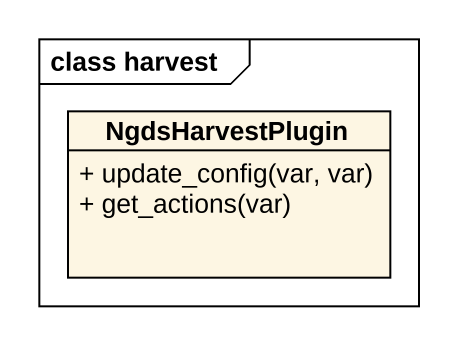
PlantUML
@startuml
mainframe class harvest
hide circle
hide empty members
skinparam classAttributeIconSize 0
class NgdsHarvestPlugin {
  + update_config(var, var)
  + get_actions(var)
}
@enduml
